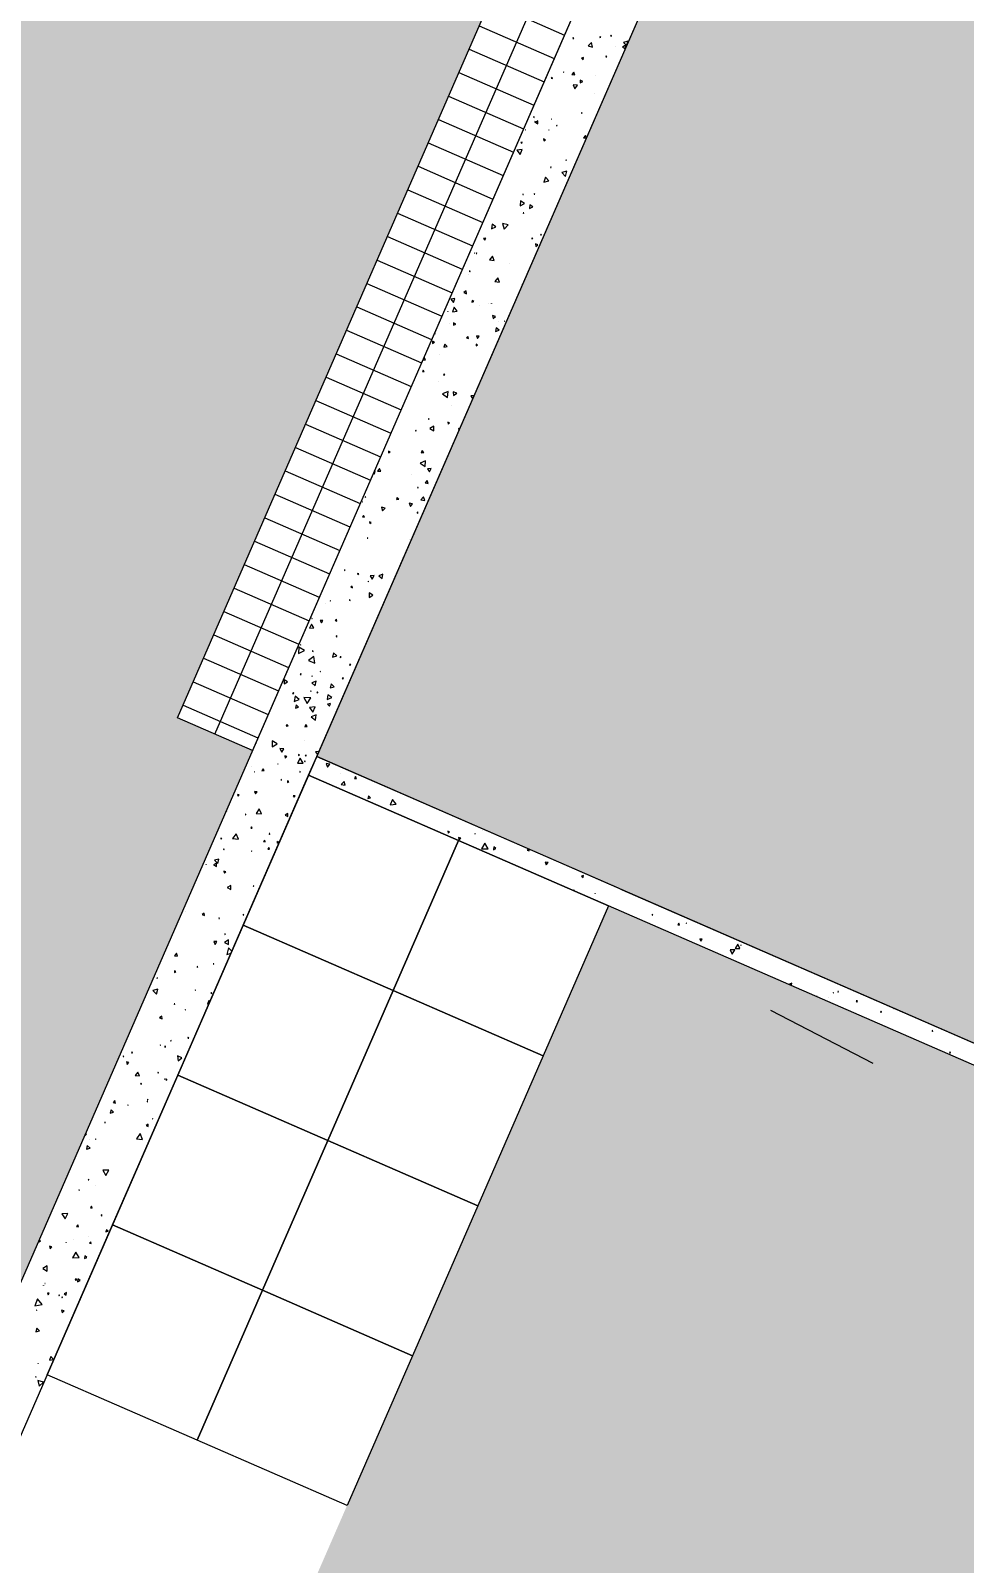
# Model space of a CAD drawing. Header units: millimetres. Extents: x -99530 to 1067232, y -97212 to 137997.
# Drawn here: x 72395 to 74678, y -36597 to -32849 of the extents above; entities that cross this region are included whole.
import ezdxf

# ---------------------------------------------------------------- set-up
doc = ezdxf.new("R2010")
doc.units = ezdxf.units.MM
doc.header["$MEASUREMENT"] = 0
doc.linetypes.add('Dashed', pattern=[564.444447, 282.222223, -282.222223])
for name, color, linetype, lineweight in [('New_A-20-M_Hard_Landscape-Phase 1_Pen_No__1', 7, 'Continuous', 13), ('New_A-20-M_Hard_Landscape-Phase 1_Pen_No__101', 252, 'Continuous', 15), ('New_A-20-M_Hard_Landscape-Phase 1_Pen_No__143', 254, 'Continuous', 0), ('New_A-20-M_Hard_Landscape-Phase 1_Pen_No__85', 8, 'Continuous', 20), ('New_A-20-M_Hard_Landscape-Phase 2_Pen_No__1', 7, 'Continuous', 13)]:
    doc.layers.add(name, color=color, linetype=linetype, lineweight=lineweight)
doc.layers.add('New_A-20-M_Hard_Landscape-Phase 1_Pen_No__102', color=7, linetype='Continuous', lineweight=15, true_color=0xcccccc)
doc.layers.add('New_A-20-M_Hard_Landscape-Phase 1_Pen_No__142', color=7, linetype='Continuous', lineweight=0, true_color=0xeeeeee)
doc.layers.add('New_A-20-M_Hard_Landscape-Phase 2', color=7, linetype='Continuous')
doc.styles.add('GENERATED_STYLE_4', font='')
doc.styles.get('GENERATED_STYLE_4').set_extended_font_data('Swis721 BT')
doc.dimstyles.new('GENERATED_STYLE__1', dxfattribs={"dimtxt": 250, "dimasz": 95, "dimexe": 0.18, "dimexo": 0, "dimgap": 0.09, "dimtad": 1, "dimdec": 0, "dimzin": 0, "dimdsep": 46, "dimtxsty": 'GENERATED_STYLE_4', "dimblk": 'ARROWHEAD_2', "dimblk1": 'ARROWHEAD_2', "dimblk2": 'ARROWHEAD_2', "dimcen": 0.09, "dimclrd": 7, "dimclre": 7, "dimclrt": 7, "dimadec": 0, "dimazin": 0, "dimtfac": 1, "dimtdec": 4, "dimtmove": 0, "dimatfit": 3, "dimfxl": 1, "dimtolj": 1, "dimtzin": 0, "dimarcsym": 0})

# ---------------------------------------------------------------- blocks, each defined once
blk = doc.blocks.new('*X178')
at = {"layer": 'New_A-20-M_Hard_Landscape-Phase 1_Pen_No__101', "linetype": 'Continuous'}
for p, q in [((73721.4, -32866.1), (73720.3, -32868.1)), ((73720.3, -32868.1), (73722.6, -32868.1)), ((73722.6, -32868.1), (73721.4, -32866.1)), ((73787.2, -32863.8), (73786.6, -32866.2)), ((73786.6, -32866.2), (73788.9, -32865.5)), ((73788.9, -32865.5), (73787.2, -32863.8)), ((73814.2, -32860.2), (73812.6, -32861.7)), ((73812.6, -32861.7), (73814.7, -32862.4)), ((73814.7, -32862.4), (73814.2, -32860.2)), ((73867.5, -32851.1), (73866.6, -32851.2)), ((73866.6, -32851.2), (73867.1, -32851.9)), ((73766.2, -32878.6), (73757.9, -32886.1)), ((73757.9, -32886.1), (73768.6, -32889.5)), ((73768.6, -32889.5), (73766.2, -32878.6)), ((73823.9, -32888.7), (73823.7, -32889.1)), ((73823.7, -32889.1), (73824.2, -32889.1)), ((73824.2, -32889.1), (73823.9, -32888.7)), ((73848.9, -32885.1), (73841.6, -32889.3)), ((73841.6, -32889.3), (73848.9, -32893.5)), ((73854.9, -32875.1), (73844.5, -32878.1)), ((73844.5, -32878.1), (73852.3, -32885.7)), ((73848.9, -32893.5), (73848.9, -32885.1)), ((73852.3, -32885.7), (73854.9, -32875.1)), ((73746.7, -32915.2), (73741.5, -32916.8)), ((73741.5, -32916.8), (73745.5, -32920.5)), ((73745.5, -32920.5), (73746.7, -32915.2)), ((73802.1, -32910.6), (73800.7, -32913.1)), ((73800.7, -32913.1), (73803.6, -32913.1)), ((73803.6, -32913.1), (73802.1, -32910.6)), ((73670.2, -32962.9), (73667.8, -32965.1)), ((73667.8, -32965.1), (73671, -32966.1)), ((73671, -32966.1), (73670.2, -32962.9)), ((73698.1, -32950.3), (73697.9, -32950.7)), ((73697.9, -32950.7), (73698.4, -32950.7)), ((73698.4, -32950.7), (73698.1, -32950.3)), ((73722.5, -32950.7), (73718.1, -32956.5)), ((73718.1, -32956.5), (73725.3, -32957.4)), ((73720.8, -32981.7), (73725.4, -32991.7)), ((73731.8, -32982.6), (73720.8, -32981.7)), ((73725.3, -32957.4), (73722.5, -32950.7)), ((73725.4, -32991.7), (73731.8, -32982.6)), ((73738.6, -32970), (73738.2, -32977)), ((73738.2, -32977), (73744.5, -32973.8)), ((73744.5, -32973.8), (73738.6, -32970)), ((73775.4, -32958.8), (73774.9, -32958.8)), ((73774.9, -32958.8), (73775.2, -32959.3)), ((73775.2, -32959.3), (73775.4, -32958.8)), ((73772.6, -33003.2), (73772.7, -33003.3)), ((73772.7, -33003.2), (73772.6, -33003.2)), ((73772.7, -33003.3), (73772.7, -33003.2)), ((73741.5, -33049.9), (73741.9, -33051.6)), ((73743.1, -33050.4), (73741.5, -33049.9)), ((73741.9, -33051.6), (73743.1, -33050.4)), ((73605.1, -33091.6), (73605, -33092)), ((73605, -33092), (73605.4, -33092)), ((73605.4, -33092), (73605.1, -33091.6)), ((73626, -33059.4), (73624.3, -33060.5)), ((73624.3, -33060.5), (73626.1, -33061.4)), ((73626.1, -33061.4), (73626, -33059.4)), ((73627.3, -33071.1), (73627.1, -33073.4)), ((73627.1, -33073.4), (73629.1, -33072.4)), ((73629.1, -33072.4), (73627.3, -33071.1)), ((73635.2, -33069.9), (73629, -33073.5)), ((73629, -33073.5), (73635.2, -33077)), ((73635.2, -33077), (73635.2, -33069.9)), ((73662, -33091.9), (73661.4, -33092.3)), ((73661.4, -33092.3), (73662, -33092.6)), ((73662, -33092.6), (73662, -33091.9)), ((73667.7, -33065.7), (73667.5, -33066.1)), ((73667.5, -33066.1), (73667.9, -33066.1)), ((73667.9, -33066.1), (73667.7, -33065.7)), ((73681, -33080.1), (73680.2, -33081.7)), ((73680.2, -33081.7), (73682, -33081.5)), ((73682, -33081.5), (73681, -33080.1)), ((73596.2, -33122.1), (73593.3, -33122.7)), ((73593.3, -33122.7), (73595.3, -33124.9)), ((73595.3, -33124.9), (73596.2, -33122.1)), ((73653.2, -33115.9), (73648.9, -33113.9)), ((73648.9, -33113.9), (73649.3, -33118.7)), ((73649.3, -33118.7), (73653.2, -33115.9)), ((73751.1, -33105.6), (73746.5, -33111.5)), ((73746.5, -33111.5), (73753.5, -33112.5)), ((73753.7, -33112), (73751.1, -33105.6)), ((73596.5, -33140.1), (73583.6, -33141.7)), ((73583.6, -33141.7), (73591.4, -33152.1)), ((73591.4, -33152.1), (73596.5, -33140.1)), ((73704.5, -33165.8), (73703.3, -33166.1)), ((73703.3, -33166.1), (73704.2, -33166.9)), ((73704.2, -33166.9), (73704.5, -33165.8)), ((73653.7, -33207.6), (73649.7, -33219.5)), ((73662, -33216.9), (73653.7, -33207.6)), ((73667, -33182.6), (73665.7, -33183.9)), ((73665.7, -33183.9), (73667.5, -33184.3)), ((73667.5, -33184.3), (73667, -33182.6)), ((73705.7, -33193.1), (73693.1, -33196.3)), ((73693.1, -33196.3), (73702.2, -33205.6)), ((73702.2, -33205.6), (73705.7, -33193.1)), ((73649.7, -33219.5), (73662, -33216.9)), ((73592.3, -33265.4), (73592, -33277.6)), ((73592, -33277.6), (73602.6, -33271.8)), ((73602.6, -33271.8), (73592.3, -33265.4)), ((73598.5, -33248.9), (73598, -33250.2)), ((73598, -33250.2), (73599.4, -33250.1)), ((73599.4, -33250.1), (73598.5, -33248.9)), ((73614.9, -33275.4), (73614.6, -33284.1)), ((73614.6, -33284.1), (73622.3, -33280)), ((73622.3, -33280), (73614.9, -33275.4)), ((73626, -33247.7), (73625.6, -33249.2)), ((73625.6, -33249.2), (73627.1, -33248.8)), ((73627.1, -33248.8), (73626, -33247.7)), ((73598.7, -33294.6), (73599.5, -33296.6)), ((73600.8, -33294.9), (73598.7, -33294.6)), ((73599.5, -33296.6), (73600.8, -33294.9)), ((73507.6, -33357), (73502.3, -33357.4)), ((73502.3, -33357.4), (73505.4, -33361.7)), ((73505.4, -33361.7), (73507.6, -33357)), ((73522.8, -33322.2), (73521.7, -33334)), ((73521.7, -33334), (73532.4, -33329.1)), ((73532.4, -33329.1), (73522.8, -33322.2)), ((73548.3, -33321.3), (73552.8, -33334.7)), ((73562.2, -33324.1), (73548.3, -33321.3)), ((73552.8, -33334.7), (73562.2, -33324.1)), ((73621.2, -33356.2), (73620.5, -33358.3)), ((73622.8, -33357.8), (73621.2, -33356.2)), ((73643, -33346.6), (73641.5, -33348.6)), ((73641.5, -33348.6), (73644, -33348.9)), ((73644, -33348.9), (73643, -33346.6)), ((73480.5, -33393.1), (73479.8, -33393.1)), ((73479.8, -33393.1), (73480.2, -33393.7)), ((73480.2, -33393.7), (73480.5, -33393.1)), ((73485.2, -33392.6), (73484.1, -33393.9)), ((73484.1, -33393.9), (73485.7, -33394.1)), ((73485.7, -33394.1), (73485.2, -33392.6)), ((73620.5, -33358.3), (73622.8, -33357.8)), ((73635.1, -33372.9), (73628.9, -33370.9)), ((73628.9, -33370.9), (73630.3, -33377.2)), ((73630.3, -33377.2), (73635.1, -33372.9)), ((73523.6, -33400.7), (73516.7, -33409.7)), ((73516.7, -33409.7), (73527.9, -33411.2)), ((73527.9, -33411.2), (73523.6, -33400.7)), ((73565.8, -33417.8), (73565.6, -33418)), ((73565.6, -33418), (73565.9, -33418.1)), ((73565.9, -33418.1), (73565.8, -33417.8)), ((73464.2, -33445.4), (73464.1, -33445.4)), ((73464.1, -33445.4), (73464.2, -33445.5)), ((73464.2, -33445.5), (73464.2, -33445.4)), ((73469.6, -33437.4), (73467.7, -33436.8)), ((73467.7, -33436.8), (73468.2, -33438.8)), ((73468.2, -33438.8), (73469.6, -33437.4)), ((73537.1, -33454), (73529.8, -33462.6)), ((73529.8, -33462.6), (73540.9, -33464.7)), ((73540.9, -33464.7), (73537.1, -33454)), ((73598.6, -33467.9), (73596.2, -33470.2)), ((73596.2, -33470.2), (73597.4, -33470.5)), ((73431.9, -33504.5), (73421.8, -33506.1)), ((73421.8, -33506.1), (73428.2, -33514.1)), ((73428.2, -33514.1), (73431.9, -33504.5)), ((73459.4, -33485.6), (73453.6, -33489.6)), ((73453.6, -33489.6), (73460, -33492.6)), ((73460, -33492.6), (73459.4, -33485.6)), ((73414.5, -33535.4), (73414.6, -33536)), ((73415.1, -33535.6), (73414.5, -33535.4)), ((73414.6, -33536), (73415.1, -33535.6)), ((73430.2, -33525.7), (73426, -33536.8)), ((73426, -33536.8), (73437.8, -33534.9)), ((73437.8, -33534.9), (73430.2, -33525.7)), ((73474.2, -33508.8), (73473.7, -33513.6)), ((73473.7, -33513.6), (73478.1, -33511.7)), ((73478.1, -33511.7), (73474.2, -33508.8)), ((73492.3, -33520.4), (73492.3, -33520.5)), ((73492.3, -33520.5), (73492.4, -33520.4)), ((73492.4, -33520.4), (73492.3, -33520.4)), ((73513.6, -33516.3), (73513.3, -33516.4)), ((73513.3, -33516.4), (73513.4, -33516.6)), ((73513.4, -33516.6), (73513.6, -33516.3)), ((73521.7, -33515.7), (73521.4, -33516.1)), ((73521.4, -33516.1), (73521.9, -33516.2)), ((73521.9, -33516.2), (73521.7, -33515.7)), ((73576.4, -33518.7), (73575.1, -33519.7)), ((73575.1, -33519.7), (73575.8, -33520)), ((73417.8, -33564.7), (73417.6, -33564.8)), ((73417.6, -33564.8), (73417.7, -33564.9)), ((73417.7, -33564.9), (73417.8, -33564.7)), ((73433.9, -33566.7), (73428.3, -33563.4)), ((73428.3, -33563.4), (73428.3, -33569.9)), ((73428.3, -33569.9), (73433.9, -33566.7)), ((73531.6, -33548.1), (73523.9, -33545.5)), ((73523.9, -33545.5), (73525.5, -33553.5)), ((73525.5, -33553.5), (73531.6, -33548.1)), ((73532.8, -33575.7), (73531.1, -33584.9)), ((73531.1, -33584.9), (73540, -33581.8)), ((73540, -33581.8), (73532.8, -33575.7)), ((73538.6, -33560.7), (73538.5, -33560.7)), ((73538.5, -33560.7), (73538.5, -33560.8)), ((73538.5, -33560.8), (73538.6, -33560.7)), ((73554.4, -33559.6), (73553.3, -33560)), ((73553.3, -33560), (73554.2, -33560.7)), ((73554.2, -33560.7), (73554.4, -33559.6)), ((73382.1, -33611.3), (73377, -33609)), ((73377, -33609), (73377.5, -33614.5)), ((73377.5, -33614.5), (73382.1, -33611.3)), ((73380.9, -33591.6), (73384.2, -33590)), ((73384.2, -33590), (73382.2, -33588.7)), ((73407.7, -33615.6), (73405.3, -33623.2)), ((73413.1, -33621.5), (73407.7, -33615.6)), ((73464, -33597.6), (73460.4, -33600.7)), ((73460.4, -33600.7), (73464.9, -33602.3)), ((73464.9, -33602.3), (73464, -33597.6)), ((73487.3, -33617.8), (73483.7, -33615.8)), ((73483.7, -33615.8), (73483.8, -33619.9)), ((73483.8, -33619.9), (73487.3, -33617.8)), ((73491.3, -33596.7), (73484.7, -33595.6)), ((73484.7, -33595.6), (73487.1, -33601.9)), ((73487.1, -33601.9), (73491.3, -33596.7)), ((73353.8, -33653.9), (73360, -33654.4)), ((73357.1, -33648.3), (73354.8, -33651.6)), ((73360, -33654.4), (73357.1, -33648.3)), ((73395.2, -33640.5), (73395.3, -33640.8)), ((73395.5, -33640.6), (73395.2, -33640.5)), ((73395.3, -33640.8), (73395.5, -33640.6)), ((73405.3, -33623.2), (73413.1, -33621.5)), ((73354.6, -33679.9), (73353, -33683.2)), ((73353, -33683.2), (73356.6, -33682.9)), ((73356.6, -33682.9), (73354.6, -33679.9)), ((73405.8, -33688.3), (73404.3, -33691.5)), ((73404.3, -33691.5), (73407.8, -33691.2)), ((73407.8, -33691.2), (73405.8, -33688.3)), ((73392.6, -33706.3), (73392.5, -33706.7)), ((73392.5, -33706.7), (73392.8, -33706.6)), ((73392.8, -33706.6), (73392.6, -33706.3)), ((73415.8, -33731.7), (73401.9, -33737.2)), ((73413.6, -33746.5), (73415.8, -33731.7)), ((73436.4, -33736.2), (73427.6, -33732.3)), ((73427.6, -33732.3), (73428.7, -33741.8)), ((73401.9, -33737.2), (73413.6, -33746.5)), ((73423.6, -33765.9), (73423.3, -33765.9)), ((73423.3, -33765.9), (73423.4, -33766.2)), ((73423.4, -33766.2), (73423.6, -33765.9)), ((73428.7, -33741.8), (73436.4, -33736.2)), ((73478.9, -33742.3), (73470.7, -33742.7)), ((73470.7, -33742.7), (73475.5, -33750.1)), ((73369.1, -33798.7), (73367.1, -33798.2)), ((73367.1, -33798.2), (73367.7, -33800.2)), ((73367.7, -33800.2), (73369.1, -33798.7)), ((73414.4, -33807.1), (73415.3, -33811.5)), ((73418.7, -33808.5), (73414.4, -33807.1)), ((73336.2, -33826.4), (73335.3, -33827.8)), ((73335.3, -33827.8), (73337, -33827.8)), ((73337, -33827.8), (73336.2, -33826.4)), ((73380.3, -33816.6), (73370.5, -33822.6)), ((73370.5, -33822.6), (73380.6, -33828.1)), ((73380.6, -33828.1), (73380.3, -33816.6)), ((73415.3, -33811.5), (73418.7, -33808.5)), ((73443.7, -33822.9), (73440.8, -33822.1)), ((73440.8, -33822.1), (73442, -33826.9)), ((73269.4, -33877.7), (73270, -33882)), ((73273.4, -33879.3), (73269.4, -33877.7)), ((73270, -33882), (73273.4, -33879.3)), ((73352.2, -33876), (73349.5, -33882.1)), ((73349.5, -33882.1), (73356.1, -33881.3)), ((73356.1, -33881.3), (73352.2, -33876)), ((73247.4, -33919.7), (73243, -33926.2)), ((73250.8, -33926.8), (73247.4, -33919.7)), ((73360.5, -33900.9), (73347.2, -33907.1)), ((73347.2, -33907.1), (73359.3, -33915.5)), ((73359.3, -33915.5), (73360.5, -33900.9)), ((73232.8, -33931.3), (73235.5, -33933.7)), ((73237.3, -33926.1), (73234.7, -33926.9)), ((73235.5, -33933.7), (73237.3, -33926.1)), ((73243, -33926.2), (73250.8, -33926.8)), ((73325.4, -33935.5), (73325.3, -33935.4)), ((73325.3, -33935.4), (73325.3, -33935.5)), ((73325.3, -33935.5), (73325.4, -33935.5)), ((73364.2, -33949.2), (73359, -33954.7)), ((73359, -33954.7), (73366.4, -33956.5)), ((73366.4, -33956.5), (73364.2, -33949.2)), ((73373.7, -33920.3), (73364.9, -33921.2)), ((73364.9, -33921.2), (73370.1, -33928.4)), ((73370.1, -33928.4), (73373.7, -33920.3)), ((73213.8, -33989.5), (73212.2, -33989.6)), ((73212.2, -33989.6), (73213.1, -33991)), ((73213.1, -33991), (73213.8, -33989.5)), ((73291, -33990.6), (73289, -33995.8)), ((73289, -33995.8), (73294.6, -33994.9)), ((73294.6, -33994.9), (73291, -33990.6)), ((73342.6, -33966.4), (73340.4, -33966.8)), ((73340.4, -33966.8), (73341.8, -33968.5)), ((73341.8, -33968.5), (73342.6, -33966.4)), ((73354.9, -33989.2), (73348.8, -33996.8)), ((73358.5, -33998.2), (73354.9, -33989.2)), ((73205.7, -34001.6), (73205.6, -34001.7)), ((73205.6, -34001.7), (73205.8, -34001.7)), ((73205.8, -34001.7), (73205.7, -34001.6)), ((73261.1, -34017.1), (73252.6, -34014.5)), ((73252.6, -34014.5), (73254.7, -34023.2)), ((73254.7, -34023.2), (73261.1, -34017.1)), ((73320.5, -34005.1), (73323.2, -34012.7)), ((73328.4, -34006.6), (73320.5, -34005.1)), ((73323.2, -34012.7), (73328.4, -34006.6)), ((73339.5, -34026.7), (73340.1, -34029.6)), ((73342.3, -34027.6), (73339.5, -34026.7)), ((73340.1, -34029.6), (73342.3, -34027.6)), ((73348.8, -33996.8), (73358.5, -33998.2)), ((73208.9, -34035.1), (73206.4, -34038.6)), ((73206.4, -34038.6), (73210.7, -34039.1)), ((73210.7, -34039.1), (73208.9, -34035.1)), ((73222.9, -34050.7), (73224.1, -34054.7)), ((73227, -34051.7), (73222.9, -34050.7)), ((73224.1, -34054.7), (73227, -34051.7)), ((73218.8, -34089.3), (73217.8, -34090.2)), ((73217.8, -34090.2), (73219, -34090.5)), ((73219, -34090.5), (73218.8, -34089.3)), ((73321, -34093.5), (73320.9, -34093.6)), ((73320.9, -34093.6), (73321, -34093.6)), ((73321, -34093.6), (73321, -34093.5)), ((73306.4, -34137.9), (73304.3, -34139.7)), ((73304.3, -34139.7), (73305.4, -34140.1)), ((73161.7, -34168), (73162.2, -34169.6)), ((73163.3, -34168.3), (73161.7, -34168)), ((73162.2, -34169.6), (73163.3, -34168.3)), ((73194, -34176.9), (73195, -34179.9)), ((73197.2, -34177.5), (73194, -34176.9)), ((73195, -34179.9), (73197.2, -34177.5)), ((73234.8, -34182), (73224.7, -34182.4)), ((73230, -34191), (73234.8, -34182)), ((73255.8, -34178.7), (73246.1, -34182.1)), ((73246.1, -34182.1), (73253.8, -34188.8)), ((73253.8, -34188.8), (73255.8, -34178.7)), ((73181, -34207.6), (73177.4, -34210.1)), ((73177.4, -34210.1), (73181.4, -34212)), ((73181.4, -34212), (73181, -34207.6)), ((73221.1, -34196.1), (73219.9, -34195.9)), ((73219.9, -34195.9), (73220.3, -34197.1)), ((73220.3, -34197.1), (73221.1, -34196.1)), ((73224.7, -34182.4), (73230, -34191)), ((73106.2, -34225), (73106.1, -34224.9)), ((73106.1, -34224.9), (73106.1, -34225)), ((73106.1, -34225), (73106.2, -34225)), ((73115.1, -34250.2), (73115, -34250.3)), ((73115, -34250.3), (73115.1, -34250.3)), ((73115.1, -34250.3), (73115.1, -34250.2)), ((73127.9, -34243.9), (73127.2, -34243.7)), ((73127.2, -34243.7), (73127.3, -34244.4)), ((73127.3, -34244.4), (73127.9, -34243.9)), ((73175.5, -34240.9), (73173.7, -34242)), ((73173.7, -34242), (73175.6, -34243)), ((73175.6, -34243), (73175.5, -34240.9)), ((73222.2, -34224.2), (73222, -34235.3)), ((73222, -34235.3), (73231.7, -34230)), ((73231.7, -34230), (73222.2, -34224.2)), ((73083, -34286), (73082.2, -34286.8)), ((73082.2, -34286.8), (73083.3, -34287.1)), ((73083.3, -34287.1), (73083, -34286)), ((73109.2, -34292), (73102.8, -34292)), ((73102.8, -34292), (73106, -34297.5)), ((73106, -34297.5), (73109.2, -34292)), ((73142.4, -34288.5), (73138.9, -34291.5)), ((73138.9, -34291.5), (73143.2, -34293)), ((73143.2, -34293), (73142.4, -34288.5)), ((73081.2, -34300.6), (73076.6, -34310.4)), ((73076.6, -34310.4), (73087.3, -34309.4)), ((73087.3, -34309.4), (73081.2, -34300.6)), ((73142.8, -34328.8), (73141.5, -34331.4)), ((73141.5, -34331.4), (73144.4, -34331.2)), ((73144.4, -34331.2), (73142.8, -34328.8)), ((73050.6, -34356.7), (73049.9, -34372.6)), ((73049.9, -34372.6), (73064.1, -34365.3)), ((73064.1, -34365.3), (73050.6, -34356.7)), ((73055, -34351.2), (73054.2, -34351.4)), ((73054.2, -34351.4), (73054.8, -34352)), ((73054.8, -34352), (73055, -34351.2)), ((73085, -34366), (73083.4, -34367)), ((73083.4, -34367), (73085.1, -34367.9)), ((73085.1, -34367.9), (73085, -34366)), ((73087.4, -34379.4), (73074, -34389.8)), ((73074, -34389.8), (73089.7, -34396.2)), ((73089.7, -34396.2), (73087.4, -34379.4)), ((73135.2, -34370.9), (73132.9, -34381.5)), ((73132.9, -34381.5), (73143.3, -34378.1)), ((73143.3, -34378.1), (73135.2, -34370.9)), ((73151.1, -34380.2), (73151.7, -34382.7)), ((73153.6, -34380.9), (73151.1, -34380.2)), ((73151.7, -34382.7), (73153.6, -34380.9)), ((73174.8, -34397.7), (73174.1, -34400.9)), ((73174.1, -34400.9), (73177.3, -34399.9)), ((73177.3, -34399.9), (73174.8, -34397.7)), ((73023, -34441.4), (73014.3, -34436.5)), ((73014.3, -34436.5), (73014.4, -34446.5)), ((73014.4, -34446.5), (73023, -34441.4)), ((73055, -34421.1), (73053.4, -34423.4)), ((73053.4, -34423.4), (73056.2, -34423.6)), ((73056.2, -34423.6), (73055, -34421.1)), ((73082.9, -34427.7), (73081.9, -34427.2)), ((73081.9, -34427.2), (73081.9, -34428.3)), ((73081.9, -34428.3), (73082.9, -34427.7)), ((73092.9, -34440.3), (73081.9, -34443.9)), ((73081.9, -34443.9), (73090.5, -34451.7)), ((73090.5, -34451.7), (73092.9, -34440.3)), ((73102.8, -34415.8), (73102.5, -34416.3)), ((73102.5, -34416.3), (73103.1, -34416.3)), ((73103.1, -34416.3), (73102.8, -34415.8)), ((73159.3, -34432.3), (73156.3, -34432.4)), ((73156.3, -34432.4), (73157.8, -34434.9)), ((73157.8, -34434.9), (73159.3, -34432.3)), ((73037.2, -34467.4), (73035.2, -34470)), ((73035.2, -34470), (73038.4, -34470.5)), ((73038.4, -34470.5), (73037.2, -34467.4)), ((73041.6, -34476.8), (73039.3, -34489.7)), ((73051.6, -34485.2), (73041.6, -34476.8)), ((73079.9, -34480.8), (73062.8, -34479.8)), ((73062.8, -34479.8), (73070.5, -34495.1)), ((73070.5, -34495.1), (73079.9, -34480.8)), ((73079.3, -34464.3), (73079.6, -34465.6)), ((73080.5, -34464.7), (73079.3, -34464.3)), ((73079.6, -34465.6), (73080.5, -34464.7)), ((73096.2, -34466.3), (73094.7, -34468.2)), ((73094.7, -34468.2), (73097.1, -34468.5)), ((73097.1, -34468.5), (73096.2, -34466.3)), ((73121.6, -34473.2), (73120, -34484.7)), ((73120, -34484.7), (73130.8, -34480.3)), ((73130.8, -34480.3), (73121.6, -34473.2)), ((73129.4, -34446.7), (73126.7, -34456.2)), ((73126.7, -34456.2), (73136.4, -34453.7)), ((73136.4, -34453.7), (73129.4, -34446.7)), ((73039.3, -34489.7), (73051.6, -34485.2)), ((73043.9, -34498), (73042, -34505.7)), ((73042, -34505.7), (73049.6, -34503.5)), ((73049.6, -34503.5), (73043.9, -34498)), ((73090.3, -34502.5), (73076.2, -34504.4)), ((73076.2, -34504.4), (73084.9, -34515.7)), ((73084.9, -34515.7), (73090.3, -34502.5)), ((73127.7, -34494.5), (73120.6, -34496.2)), ((73120.6, -34496.2), (73125.7, -34501.6)), ((73125.7, -34501.6), (73127.7, -34494.5)), ((73021.4, -34545.9), (73019.6, -34550.1)), ((73019.6, -34550.1), (73024.1, -34549.5)), ((73024.1, -34549.5), (73021.4, -34545.9)), ((73067.8, -34546.4), (73065.3, -34551.7)), ((73065.3, -34551.7), (73071.1, -34551.2)), ((73071.1, -34551.2), (73067.8, -34546.4)), ((73092.8, -34522.7), (73080.9, -34527.7)), ((73080.9, -34527.7), (73091.2, -34535.5)), ((73091.2, -34535.5), (73092.8, -34522.7)), ((72947.1, -34592.3), (72947.2, -34592.4)), ((72947.2, -34592.3), (72947.1, -34592.3)), ((72947.2, -34592.4), (72947.2, -34592.3)), ((72984.9, -34586.2), (72985.1, -34600.4)), ((72997.3, -34593.1), (72984.9, -34586.2)), ((72985.1, -34600.4), (72997.3, -34593.1)), ((73064.5, -34585.8), (73064.3, -34586)), ((73064.3, -34586), (73064.6, -34586.1)), ((73064.6, -34586.1), (73064.5, -34585.8)), ((73014, -34605.2), (73003.9, -34605.1)), ((73003.9, -34605.1), (73008.9, -34613.8)), ((73008.9, -34613.8), (73014, -34605.2)), ((73015.8, -34622.7), (73016.7, -34628.3)), ((73021.1, -34624.7), (73015.8, -34622.7)), ((73016.7, -34628.3), (73021.1, -34624.7)), ((73053.7, -34628.2), (73046.9, -34640.9)), ((73049.8, -34619.6), (73049.6, -34622.2)), ((73049.6, -34622.2), (73051.9, -34621.1)), ((73051.9, -34621.1), (73049.8, -34619.6)), ((73061.4, -34640.4), (73053.7, -34628.2)), ((73068.1, -34621.4), (73066.1, -34622.2)), ((73066.1, -34622.2), (73067.8, -34623.6)), ((73067.8, -34623.6), (73068.1, -34621.4)), ((73099.8, -34611.8), (73091.1, -34612.6)), ((73091.1, -34612.6), (73096.3, -34619.8)), ((72933.7, -34647.7), (72933.6, -34647.7)), ((72933.6, -34647.7), (72933.7, -34647.8)), ((72933.7, -34647.8), (72933.7, -34647.7)), ((72942.7, -34661.7), (72942.4, -34661.9)), ((72942.4, -34661.9), (72942.7, -34662.1)), ((72942.7, -34662.1), (72942.7, -34661.7)), ((72962.8, -34654.2), (72960.3, -34659.3)), ((72960.3, -34659.3), (72965.9, -34658.9)), ((72965.9, -34658.9), (72962.8, -34654.2)), ((72998.8, -34642.6), (72998.7, -34642.7)), ((72998.7, -34642.7), (72998.9, -34642.8)), ((72998.9, -34642.8), (72998.8, -34642.6)), ((73046.9, -34640.9), (73061.4, -34640.4)), ((73053, -34660.8), (73052.8, -34662.4)), ((73052.8, -34662.4), (73054.3, -34661.8)), ((73054.3, -34661.8), (73053, -34660.8)), ((73064, -34635.6), (73065.1, -34637.5)), ((73066.2, -34635.6), (73064, -34635.6)), ((73065.1, -34637.5), (73066.2, -34635.6)), ((73007.7, -34680.2), (73006.4, -34681.6)), ((73006.4, -34681.6), (73008.2, -34682)), ((73008.2, -34682), (73007.7, -34680.2)), ((73022.7, -34683.8), (73022.5, -34687.6)), ((73022.5, -34687.6), (73025.9, -34685.8)), ((73025.9, -34685.8), (73022.7, -34683.8)), ((72900.8, -34717.6), (72902, -34721.3)), ((72904.6, -34718.4), (72900.8, -34717.6)), ((72902, -34721.3), (72904.6, -34718.4)), ((72948.7, -34710.4), (72942.2, -34709.5)), ((72942.2, -34709.5), (72944.7, -34715.6)), ((72944.7, -34715.6), (72948.7, -34710.4)), ((73041.2, -34720.3), (73036.9, -34720.4)), ((73036.9, -34720.4), (73039.1, -34724.1)), ((73039.1, -34724.1), (73041.2, -34720.3)), ((72871.6, -34759.8), (72874.5, -34757.4)), ((72874.5, -34757.4), (72872.9, -34756.8)), ((72920.7, -34765.5), (72919.4, -34766.3)), ((72919.4, -34766.3), (72920.7, -34767)), ((72920.7, -34767), (72920.7, -34765.5)), ((72953.2, -34752.5), (72945.7, -34763.5)), ((72945.7, -34763.5), (72959, -34764.5)), ((72959, -34764.5), (72953.2, -34752.5)), ((73023.2, -34763.8), (73017, -34767.7)), ((73017, -34767.7), (73023.4, -34771.1)), ((73023.4, -34771.1), (73023.2, -34763.8)), ((72896.8, -34813.2), (72888.1, -34824.8)), ((72902.5, -34826.5), (72896.8, -34813.2)), ((72934.8, -34796.5), (72932.7, -34799.6)), ((72932.7, -34799.6), (72936.4, -34799.8)), ((72936.4, -34799.8), (72934.8, -34796.5)), ((72979.8, -34813), (72977.9, -34813)), ((72977.9, -34813), (72978.9, -34814.7)), ((72978.9, -34814.7), (72979.8, -34813)), ((72861.8, -34824.5), (72859.5, -34824)), ((72859.5, -34824), (72860.3, -34826.2)), ((72860.3, -34826.2), (72861.8, -34824.5)), ((72868, -34851.1), (72866.6, -34851.2)), ((72866.6, -34851.2), (72867.4, -34852.3)), ((72867.4, -34852.3), (72868, -34851.1)), ((72888.1, -34824.8), (72902.5, -34826.5)), ((72935.3, -34854.9), (72935, -34855.4)), ((72935, -34855.4), (72935.6, -34855.4)), ((72935.6, -34855.4), (72935.3, -34854.9)), ((72967.3, -34829), (72964, -34831.9)), ((72964, -34831.9), (72968.2, -34833.3)), ((72968.2, -34833.3), (72967.3, -34829)), ((72976.7, -34846.9), (72974.5, -34850.8)), ((72974.5, -34850.8), (72978.9, -34850.7)), ((72978.9, -34850.7), (72976.7, -34846.9)), ((72999.6, -34832.2), (72996.4, -34834.3)), ((72996.4, -34834.3), (72999.8, -34836)), ((72999.8, -34836), (72999.6, -34832.2)), ((72823.9, -34888.7), (72823.7, -34889.1)), ((72823.7, -34889.1), (72824.2, -34889.1)), ((72824.2, -34889.1), (72823.9, -34888.7)), ((72848.9, -34885.1), (72841.6, -34889.3)), ((72841.6, -34889.3), (72848.9, -34893.5)), ((72854.9, -34875.1), (72844.5, -34878.1)), ((72844.5, -34878.1), (72852.3, -34885.7)), ((72848.9, -34893.5), (72848.9, -34885.1)), ((72852.3, -34885.7), (72854.9, -34875.1)), ((72872, -34906.2), (72867.1, -34904.7)), ((72867.1, -34904.7), (72868.3, -34909.7)), ((72868.3, -34909.7), (72872, -34906.2)), ((72884.4, -34939.4), (72875.3, -34944.4)), ((72875.3, -34944.4), (72884.2, -34949.8)), ((72884.2, -34949.8), (72884.4, -34939.4)), ((72940.1, -34940.6), (72938.8, -34941)), ((72938.8, -34941), (72939.8, -34941.9)), ((72939.8, -34941.9), (72940.1, -34940.6)), ((72772.6, -35003.2), (72772.7, -35003.3)), ((72772.7, -35003.2), (72772.6, -35003.2)), ((72772.7, -35003.3), (72772.7, -35003.2)), ((72819.2, -35007.4), (72814.3, -35010.5)), ((72814.3, -35010.5), (72819.4, -35013.2)), ((72819.4, -35013.2), (72819.2, -35007.4)), ((72855.6, -35018.6), (72854.8, -35020.5)), ((72854.8, -35020.5), (72856.8, -35020.3)), ((72856.8, -35020.3), (72855.6, -35018.6)), ((72914.3, -35010.1), (72914.1, -35012.2)), ((72914.1, -35012.2), (72916, -35011.2)), ((72916, -35011.2), (72914.3, -35010.1)), ((72850.1, -35077.1), (72842.4, -35077)), ((72842.4, -35077), (72846.1, -35083.8)), ((72846.1, -35083.8), (72850.1, -35077.1)), ((72878.2, -35072.6), (72868.4, -35078.8)), ((72868.4, -35078.8), (72878.7, -35084.1)), ((72869.7, -35057.6), (72869.6, -35059.2)), ((72869.6, -35059.2), (72871, -35058.5)), ((72871, -35058.5), (72869.7, -35057.6)), ((72878.7, -35084.1), (72878.2, -35072.6)), ((72751.1, -35105.6), (72746.5, -35111.5)), ((72746.5, -35111.5), (72753.9, -35112.5)), ((72753.9, -35112.5), (72751.1, -35105.6)), ((72878.3, -35091.9), (72874.2, -35108.1)), ((72874.2, -35108.1), (72884.6, -35105.1)), ((72886.8, -35100.1), (72878.3, -35091.9)), ((72746.3, -35148.5), (72746.3, -35152.2)), ((72749.4, -35150.4), (72746.3, -35148.5)), ((72746.3, -35152.2), (72749.4, -35150.4)), ((72801.8, -35138.2), (72802.1, -35140.3)), ((72803.7, -35139), (72801.8, -35138.2)), ((72802.1, -35140.3), (72803.7, -35139)), ((72842.2, -35131.1), (72841.3, -35131.6)), ((72841.3, -35131.6), (72842.2, -35132.1)), ((72842.2, -35132.1), (72842.2, -35131.1)), ((72705.7, -35193.1), (72693.1, -35196.3)), ((72702.2, -35205.6), (72705.7, -35193.1)), ((72704.5, -35165.8), (72703.3, -35166.1)), ((72703.3, -35166.1), (72704.2, -35166.9)), ((72704.2, -35166.9), (72704.5, -35165.8)), ((72693.1, -35196.3), (72702.2, -35205.6)), ((72747, -35228.9), (72745.3, -35229)), ((72745.3, -35229), (72746.3, -35230.5)), ((72746.3, -35230.5), (72747, -35228.9)), ((72797.3, -35194.5), (72796.6, -35195.5)), ((72796.6, -35195.5), (72797.8, -35195.7)), ((72797.8, -35195.7), (72797.3, -35194.5)), ((72830.6, -35221.1), (72827, -35230.2)), ((72827, -35230.2), (72830.3, -35229.7)), ((72832.8, -35223.9), (72830.6, -35221.1)), ((72836.9, -35201.1), (72835.1, -35202.7)), ((72835.1, -35202.7), (72837.4, -35203.5)), ((72837.4, -35203.5), (72836.9, -35201.1)), ((72715.3, -35259.2), (72709.7, -35263.6)), ((72709.7, -35263.6), (72716.3, -35266.2)), ((72716.3, -35266.2), (72715.3, -35259.2)), ((72772.7, -35243), (72772.3, -35243.5)), ((72772.3, -35243.5), (72772.9, -35243.6)), ((72772.9, -35243.6), (72772.7, -35243)), ((72711.9, -35329.9), (72711.3, -35329.7)), ((72711.3, -35329.7), (72711.4, -35330.3)), ((72711.4, -35330.3), (72711.9, -35329.9)), ((72724.4, -35332.7), (72722, -35333.7)), ((72722, -35333.7), (72724.1, -35335.2)), ((72724.1, -35335.2), (72724.4, -35332.7)), ((72737.9, -35319.1), (72736.4, -35319.5)), ((72736.4, -35319.5), (72737.5, -35320.6)), ((72737.5, -35320.6), (72737.9, -35319.1)), ((72779.9, -35310.9), (72778.7, -35312.9)), ((72778.7, -35312.9), (72781.1, -35313)), ((72781.1, -35313), (72779.9, -35310.9)), ((72621.2, -35356.2), (72620.5, -35358.3)), ((72620.5, -35358.3), (72622.8, -35357.8)), ((72622.8, -35357.8), (72621.2, -35356.2)), ((72635.1, -35372.9), (72628.9, -35370.9)), ((72628.9, -35370.9), (72630.3, -35377.2)), ((72630.3, -35377.2), (72635.1, -35372.9)), ((72643, -35346.6), (72641.5, -35348.6)), ((72641.5, -35348.6), (72644, -35348.9)), ((72644, -35348.9), (72643, -35346.6)), ((72764.6, -35361), (72753.6, -35356.6)), ((72753.6, -35356.6), (72755.3, -35368.3)), ((72755.3, -35368.3), (72764.6, -35361)), ((72656.8, -35395.9), (72650.6, -35404.1)), ((72650.6, -35404.1), (72660.8, -35405.4)), ((72660.8, -35405.4), (72656.8, -35395.9)), ((72706.2, -35396.3), (72705.5, -35397.9)), ((72705.5, -35397.9), (72707.2, -35397.7)), ((72707.2, -35397.7), (72706.2, -35396.3)), ((72722.8, -35412.7), (72722.3, -35413.6)), ((72722.3, -35413.6), (72723.4, -35413.5)), ((72723.4, -35413.5), (72722.8, -35412.7)), ((72727.6, -35413.2), (72725.2, -35414.3)), ((72725.2, -35414.3), (72727.4, -35415.9)), ((72727.4, -35415.9), (72727.6, -35413.2)), ((72664.6, -35423), (72663.1, -35424.7)), ((72663.1, -35424.7), (72665.4, -35425.2)), ((72665.4, -35425.2), (72664.6, -35423)), ((72591.3, -35488.3), (72589, -35496.3)), ((72597, -35494.3), (72591.3, -35488.3)), ((72600.6, -35465.8), (72596.2, -35470.2)), ((72596.2, -35470.2), (72602.3, -35471.8)), ((72602.3, -35471.8), (72600.6, -35465.8)), ((72632.7, -35476.2), (72631.9, -35477.1)), ((72631.9, -35477.1), (72633.2, -35477.3)), ((72633.2, -35477.3), (72632.7, -35476.2)), ((72680.8, -35467.9), (72679.2, -35467)), ((72679.2, -35467), (72679.2, -35468.8)), ((72679.2, -35468.8), (72680.8, -35467.9)), ((72680.8, -35462.6), (72680.3, -35463.6)), ((72680.3, -35463.6), (72681.4, -35463.5)), ((72681.4, -35463.5), (72680.8, -35462.6)), ((72726.6, -35466.9), (72725.1, -35470.3)), ((72725.1, -35470.3), (72725.4, -35470.2)), ((72726.8, -35467.2), (72726.6, -35466.9)), ((72727.5, -35464.7), (72727, -35464.4)), ((72727, -35464.4), (72727, -35464.9)), ((72727, -35464.9), (72727.5, -35464.7)), ((72576.6, -35518.6), (72575.1, -35519.7)), ((72575.1, -35519.7), (72576.8, -35520.5)), ((72576.8, -35520.5), (72576.6, -35518.6)), ((72589, -35496.3), (72597, -35494.3)), ((72682.2, -35523.4), (72677.2, -35526.5)), ((72677.2, -35526.5), (72682.4, -35529.3)), ((72682.4, -35529.3), (72682.2, -35523.4)), ((72693.2, -35509.7), (72692.8, -35510.1)), ((72692.8, -35510.1), (72693.4, -35510.2)), ((72693.4, -35510.2), (72693.2, -35509.7)), ((72525.5, -35553.5), (72531.6, -35548.1)), ((72531.6, -35548.1), (72528.3, -35547)), ((72538.6, -35560.7), (72538.5, -35560.7)), ((72538.5, -35560.7), (72538.5, -35560.8)), ((72538.5, -35560.8), (72538.6, -35560.7)), ((72554.4, -35559.6), (72553.3, -35560)), ((72553.3, -35560), (72554.2, -35560.7)), ((72554.2, -35560.7), (72554.4, -35559.6)), ((72662.2, -35546.6), (72653.2, -35559.2)), ((72653.2, -35559.2), (72668.5, -35560.7)), ((72668.5, -35560.7), (72662.2, -35546.6)), ((72532.8, -35575.7), (72531.1, -35584.9)), ((72531.1, -35584.9), (72540, -35581.8)), ((72540, -35581.8), (72532.8, -35575.7)), ((72571.2, -35635.9), (72578.3, -35648.8)), ((72585.9, -35636.2), (72571.2, -35635.9)), ((72578.3, -35648.8), (72585.9, -35636.2)), ((72536.6, -35657.9), (72535.3, -35659.2)), ((72535.3, -35659.2), (72537.1, -35659.7)), ((72537.1, -35659.7), (72536.6, -35657.9)), ((72553.3, -35673.9), (72553, -35674.2)), ((72553, -35674.2), (72553.4, -35674.2)), ((72553.4, -35674.2), (72553.3, -35673.9)), ((72512.9, -35683.7), (72512.5, -35685)), ((72512.5, -35685), (72513.8, -35684.7)), ((72513.8, -35684.7), (72512.9, -35683.7)), ((72485.8, -35741.9), (72470.7, -35742.7)), ((72470.7, -35742.7), (72478.9, -35755.3)), ((72478.9, -35755.3), (72485.8, -35741.9)), ((72543.4, -35724.3), (72540.6, -35727.7)), ((72540.6, -35727.7), (72545, -35728.5)), ((72545, -35728.5), (72543.4, -35724.3)), ((72567.8, -35744.7), (72567.2, -35747.2)), ((72567.2, -35747.2), (72569.6, -35746.4)), ((72569.6, -35746.4), (72567.8, -35744.7)), ((72509.7, -35769.5), (72506.8, -35773.9)), ((72506.8, -35773.9), (72512, -35774.3)), ((72512, -35774.3), (72509.7, -35769.5)), ((72580, -35781.4), (72578.8, -35786.8)), ((72578.8, -35786.8), (72584.1, -35785.1)), ((72584.1, -35785.1), (72580, -35781.4)), ((72414.6, -35807.8), (72415.3, -35811.5)), ((72418.7, -35808.5), (72414.8, -35807.2)), ((72415.3, -35811.5), (72418.7, -35808.5)), ((72446.5, -35823.7), (72440.8, -35822.1)), ((72440.8, -35822.1), (72442.2, -35827.9)), ((72442.2, -35827.9), (72446.5, -35823.7)), ((72481.3, -35813.1), (72481.1, -35813)), ((72481.1, -35813), (72481.1, -35813.2)), ((72481.1, -35813.2), (72481.3, -35813.1)), ((72500.4, -35805.3), (72500.4, -35805.4)), ((72500.4, -35805.4), (72500.5, -35805.3)), ((72500.5, -35805.3), (72500.4, -35805.3)), ((72537, -35798.4), (72536.9, -35798.3)), ((72536.9, -35798.3), (72536.9, -35798.4)), ((72536.9, -35798.4), (72537, -35798.4)), ((72541.6, -35811.1), (72538.6, -35814)), ((72538.6, -35814), (72542.6, -35815.1)), ((72542.6, -35815.1), (72541.6, -35811.1)), ((72504.9, -35836.1), (72497.3, -35850.3)), ((72497.3, -35850.3), (72513.3, -35849.8)), ((72513.3, -35849.8), (72504.9, -35836.1)), ((72527, -35845.5), (72526.3, -35852.2)), ((72526.3, -35852.2), (72532.4, -35849.4)), ((72532.4, -35849.4), (72527, -35845.5)), ((72434.9, -35869.9), (72424.1, -35876.6)), ((72424.1, -35876.6), (72435.3, -35882.6)), ((72435.3, -35882.6), (72434.9, -35869.9)), ((72505.3, -35900.7), (72503.6, -35904.5)), ((72503.6, -35904.5), (72507.7, -35904.1)), ((72507.7, -35904.1), (72505.3, -35900.7)), ((72509.7, -35901.9), (72509.1, -35909.1)), ((72509.1, -35909.1), (72515.6, -35906)), ((72515.6, -35906), (72509.7, -35901.9)), ((72426.3, -35917.5), (72425.7, -35917.9)), ((72425.7, -35917.9), (72426.3, -35918.3)), ((72426.3, -35918.3), (72426.3, -35917.5)), ((72429.7, -35913.1), (72429.5, -35913.4)), ((72429.5, -35913.4), (72429.9, -35913.4)), ((72429.9, -35913.4), (72429.7, -35913.1)), ((72439.9, -35936.9), (72435.8, -35936.9)), ((72435.8, -35936.9), (72437.8, -35940.5)), ((72437.8, -35940.5), (72439.9, -35936.9)), ((72465, -35941.2), (72463.4, -35941.6)), ((72463.4, -35941.6), (72464.6, -35942.8)), ((72464.6, -35942.8), (72465, -35941.2)), ((72482, -35935.3), (72476.3, -35937.9)), ((72476.3, -35937.9), (72481.4, -35941.5)), ((72481.4, -35941.5), (72482, -35935.3)), ((72411.3, -35950.7), (72405, -35967.6)), ((72405, -35967.6), (72422.8, -35964.6)), ((72409.9, -35978.4), (72409, -35978.1)), ((72409, -35978.1), (72409.2, -35979)), ((72409.2, -35979), (72409.9, -35978.4)), ((72422.8, -35964.6), (72411.3, -35950.7)), ((72476.6, -35979.6), (72469.7, -35978.1)), ((72469.7, -35978.1), (72471.9, -35984.9)), ((72472.9, -35946.8), (72471.3, -35946.1)), ((72471.3, -35946.1), (72471.5, -35947.9)), ((72471.5, -35947.9), (72472.9, -35946.8)), ((72471.9, -35984.9), (72476.6, -35979.6)), ((72409.9, -36022.1), (72407.4, -36031.3)), ((72407.4, -36031.3), (72416.6, -36028.9)), ((72416.6, -36028.9), (72409.9, -36022.1)), ((72444.2, -36091.6), (72440.8, -36100.5)), ((72450.3, -36099), (72444.2, -36091.6)), ((72413.3, -36108.8), (72412.9, -36108.8)), ((72412.9, -36108.8), (72413.1, -36109.1)), ((72413.1, -36109.1), (72413.3, -36108.8)), ((72440.8, -36100.5), (72450.3, -36099)), ((72407.9, -36141.5), (72406.9, -36141.4)), ((72406.9, -36141.4), (72407.4, -36142.3)), ((72407.4, -36142.3), (72407.9, -36141.5)), ((72426.4, -36154.7), (72412.4, -36150)), ((72412.4, -36150), (72415.4, -36164.5)), ((72415.4, -36164.5), (72426.4, -36154.7))]:
    blk.add_line(p, q, dxfattribs=at)
blk = doc.blocks.new('Fill_1_1', base_point=(0, 0))
at = {"layer": 'New_A-20-M_Hard_Landscape-Phase 1_Pen_No__1', "linetype": 'Continuous'}
for p, q in [((78759.7, -21256.4), (71121.1, -38774.2)), ((71258.6, -38834.1), (78897.2, -21316.3))]:
    blk.add_line(p, q, dxfattribs=at)
at = {"layer": 'New_A-20-M_Hard_Landscape-Phase 1_Pen_No__101', "linetype": 'Continuous'}
blk.add_blockref('*X178', (0, 0), dxfattribs=at)
blk = doc.blocks.new('*X184')
at = {"layer": 'New_A-20-M_Hard_Landscape-Phase 1_Pen_No__101', "linetype": 'Continuous'}
for p, q in [((73126.6, -34642.9), (73117.6, -34641.5)), ((73117.6, -34641.5), (73120.9, -34650)), ((73120.9, -34650), (73126.6, -34642.9)), ((73151.3, -34666.7), (73151.1, -34666.8)), ((73151.1, -34666.8), (73151.3, -34666.9)), ((73151.3, -34666.9), (73151.3, -34666.7)), ((73160.9, -34685.7), (73154.2, -34692.5)), ((73154.2, -34692.5), (73163.4, -34694.8)), ((73163.4, -34694.8), (73160.9, -34685.7)), ((73188.6, -34673.4), (73186.4, -34678.3)), ((73186.4, -34678.3), (73191.7, -34677.8)), ((73191.7, -34677.8), (73188.6, -34673.4)), ((73221.1, -34720.6), (73219.4, -34727.1)), ((73219.4, -34727.1), (73226, -34725.3)), ((73226, -34725.3), (73221.1, -34720.6)), ((73279.6, -34729.1), (73274.1, -34742.8)), ((73274.1, -34742.8), (73288.8, -34740.7)), ((73288.8, -34740.7), (73279.6, -34729.1)), ((73414.4, -34807.1), (73415.3, -34811.5)), ((73418.7, -34808.5), (73414.4, -34807.1)), ((73415.3, -34811.5), (73418.7, -34808.5)), ((73481.3, -34813.1), (73481.1, -34813)), ((73481.1, -34813), (73481.1, -34813.2)), ((73481.1, -34813.2), (73481.3, -34813.1)), ((73500.4, -34805.3), (73500.4, -34805.4)), ((73500.4, -34805.4), (73500.5, -34805.3)), ((73500.5, -34805.3), (73500.4, -34805.3)), ((73446.5, -34823.7), (73440.8, -34822.1)), ((73440.8, -34822.1), (73442.2, -34827.9)), ((73442.2, -34827.9), (73446.5, -34823.7)), ((73504.9, -34836.1), (73497.3, -34850.3)), ((73497.3, -34850.3), (73513.3, -34849.8)), ((73513.3, -34849.8), (73504.9, -34836.1)), ((73527, -34845.5), (73526.3, -34852.2)), ((73526.3, -34852.2), (73532.4, -34849.4)), ((73532.4, -34849.4), (73527, -34845.5)), ((73612.2, -34850.3), (73608.9, -34853.6)), ((73608.9, -34853.6), (73613.3, -34854.8)), ((73613.3, -34854.8), (73612.2, -34850.3)), ((73660.3, -34883.8), (73652.9, -34882.3)), ((73652.9, -34882.3), (73655.3, -34889.4)), ((73655.3, -34889.4), (73660.3, -34883.8)), ((73746.7, -34915.2), (73741.5, -34916.8)), ((73741.5, -34916.8), (73745.5, -34920.5)), ((73745.5, -34920.5), (73746.7, -34915.2)), ((73722.5, -34950.7), (73721.5, -34952)), ((73723.4, -34952.8), (73722.5, -34950.7)), ((73775.4, -34958.8), (73774.9, -34958.8)), ((73774.9, -34958.8), (73775.2, -34959.3)), ((73775.2, -34959.3), (73775.4, -34958.8)), ((73914.3, -35010.1), (73914.1, -35012.2)), ((73914.1, -35012.2), (73916, -35011.2)), ((73916, -35011.2), (73914.3, -35010.1)), ((73979.7, -35031.9), (73976.8, -35035.8)), ((73976.8, -35035.8), (73981.6, -35036.4)), ((73981.6, -35036.4), (73979.7, -35031.9)), ((73998.1, -35031.6), (73997.6, -35032.2)), ((73997.6, -35032.2), (73998.4, -35032.3)), ((73998.4, -35032.3), (73998.1, -35031.6)), ((74036.7, -35071.3), (74031, -35070.5)), ((74031, -35070.5), (74033.2, -35075.8)), ((74033.2, -35075.8), (74036.7, -35071.3)), ((74116.6, -35097.2), (74104.8, -35096.8)), ((74104.8, -35096.8), (74110.3, -35107.3)), ((74110.3, -35107.3), (74116.6, -35097.2)), ((74123.5, -35083.6), (74117.3, -35093.6)), ((74117.3, -35093.6), (74129.1, -35094)), ((74129.1, -35094), (74123.5, -35083.6)), ((74131.9, -35085.5), (74131.5, -35085.8)), ((74131.5, -35085.8), (74131.9, -35086.1)), ((74131.9, -35086.1), (74131.9, -35085.5)), ((74255.8, -35178.7), (74247.7, -35181.5)), ((74254.6, -35184.5), (74255.8, -35178.7)), ((74317.3, -35211), (74317.3, -35211.2)), ((74317.5, -35211.1), (74317.3, -35211)), ((74317.3, -35211.2), (74317.5, -35211.1)), ((74346.6, -35213), (74346.4, -35213.1)), ((74346.4, -35213.1), (74346.6, -35213.2)), ((74346.6, -35213.2), (74346.6, -35213)), ((74357.2, -35201.6), (74357, -35201.9)), ((74357, -35201.9), (74357.4, -35202)), ((74357.4, -35202), (74357.2, -35201.6)), ((74370.4, -35199), (74368.4, -35199.1)), ((74368.4, -35199.1), (74369.4, -35200.8)), ((74369.4, -35200.8), (74370.4, -35199)), ((74416.6, -35222.2), (74412.9, -35222.2)), ((74412.9, -35222.2), (74414.7, -35225.4)), ((74414.7, -35225.4), (74416.6, -35222.2)), ((74474.1, -35247.4), (74473, -35249.5)), ((74473, -35249.5), (74475.3, -35249.4)), ((74475.3, -35249.4), (74474.1, -35247.4)), ((74505.4, -35240.3), (74506, -35241.4)), ((74506, -35241.4), (74506.4, -35240.7)), ((74598.7, -35294.6), (74599.5, -35296.6)), ((74600.8, -35294.9), (74598.7, -35294.6)), ((74599.5, -35296.6), (74600.8, -35294.9)), ((74643, -35346.6), (74641.5, -35348.6)), ((74641.5, -35348.6), (74644, -35348.9)), ((74644, -35348.9), (74643, -35346.6))]:
    blk.add_line(p, q, dxfattribs=at)
blk = doc.blocks.new('Fill_4_1', base_point=(0, 0))
at = {"layer": 'New_A-20-M_Hard_Landscape-Phase 1_Pen_No__1', "linetype": 'Continuous'}
for p, q in [((73074.4, -34669.9), (73094.4, -34624.1)), ((73094.4, -34624.1), (73830.9, -34945.3)), ((73807.7, -34989.6), (73074.4, -34669.9)), ((73830.9, -34945.3), (73840.7, -34950.5)), ((73840.7, -34950.5), (77505.4, -36548.4)), ((77485.7, -36593.4), (73807.7, -34989.6))]:
    blk.add_line(p, q, dxfattribs=at)
at = {"layer": 'New_A-20-M_Hard_Landscape-Phase 1_Pen_No__101', "linetype": 'Continuous'}
blk.add_blockref('*X184', (0, 0), dxfattribs=at)
blk = doc.blocks.new('*D440')
at = {"layer": 'New_A-20-M_Hard_Landscape-Phase 2_Pen_No__1', "linetype": 'Continuous'}
for p, q in [((76279.9, -21624.8), (76452.5, -21697.9)), ((76409.7, -21719), (76322.7, -21603.8)), ((76390, -21605.1), (76366.2, -21661.4)), ((76366.2, -21661.4), (71173.1, -33925.7)), ((71129.6, -33868.1), (71216.6, -33983.3)), ((71086.8, -33889.2), (71259.4, -33962.3)), ((71173.1, -33925.7), (71149.3, -33982))]:
    blk.add_line(p, q, dxfattribs=at)
at = {"layer": 'New_A-20-M_Hard_Landscape-Phase 2_Pen_No__1', "insert": (74026.2, -27316), "char_height": 250, "attachment_point": 7, "rotation": 247.0508, "style": 'GENERATED_STYLE_4'}
blk.add_mtext('\\A1;{\\fSwis721 BT|b0|i0|c0|p34;13,318}', dxfattribs=at)
blk = doc.blocks.new('ARROWHEAD_2')
at = {"color": 0, "linetype": 'Continuous', "lineweight": 0}
for p, q in [((-0.378, -0.655), (0.378, 0.655)), ((0, 0), (-1, 0))]:
    blk.add_line(p, q, dxfattribs=at)

msp = doc.modelspace()

# ---------------------------------------------------------------- hatches: boundary and pattern name
at = {"layer": 'New_A-20-M_Hard_Landscape-Phase 1_Pen_No__101', "linetype": 'Continuous'}
h = msp.add_hatch(dxfattribs=at)
h.set_pattern_fill('Long_Brick___Stack_Bond__38', color=256, style=0, pattern_type=2)
h.set_pattern_definition([(336.4404, (75756.66, -27893.16), (24.9814, 57.2903), []), (66.4404, (75756.66, -27893.16), (-229.161, 99.926), [])])
h.paths.add_polyline_path([(78759.7, -21256.4), (72936.9, -34609.9), (72753.6, -34530), (78576.4, -21176.4)])
at = {"layer": 'New_A-20-M_Hard_Landscape-Phase 1_Pen_No__102', "linetype": 'Continuous'}
msp.add_hatch(color=256, dxfattribs=at).paths.add_polyline_path([(71258.6, -38834.1, 0.380119), (73668.7, -46222.8), (73972.3, -45526.7), (75072.3, -46006.3), (74752.5, -46739.6), (75414.7, -47028.4), (76837.6, -44682.7), (76419, -39613.7), (77415.8, -36877.9), (77531.2, -36613.2), (73807.7, -34989.6), (72528.7, -37922.9), (71795.4, -37603.1)])
at = {"layer": 'New_A-20-M_Hard_Landscape-Phase 1_Pen_No__142', "linetype": 'Continuous'}
msp.add_hatch(color=256, dxfattribs=at).paths.add_polyline_path([(67991.3, -35944.4), (71657.9, -37543.2), (72936.9, -34609.9), (72753.6, -34530), (78576.4, -21176.4), (75093.2, -19657.5), (69804.9, -31785.1), (70063.3, -31882.1), (69849.5, -32451.1), (69561.7, -32343)])
at = {"layer": 'New_A-20-M_Hard_Landscape-Phase 1_Pen_No__143', "linetype": 'Continuous'}
msp.add_hatch(color=256, dxfattribs=at).paths.add_polyline_path([(72007, -34204.4), (70727.9, -37137.7), (71369.6, -37417.5), (72648.6, -34484.2)])
at = {"layer": 'New_A-20-M_Hard_Landscape-Phase 1_Pen_No__85', "linetype": 'Continuous', "lineweight": 0, "true_color": 0x202020}
msp.add_hatch(color=179, dxfattribs=at).paths.add_polyline_path([(73094.4, -34624.1), (78897.2, -21316.3), (83216.9, -23199.9), (78407.1, -34230.3), (78498.8, -34270.2), (77505.4, -36548.4), (73840.7, -34950.5)])

# ---------------------------------------------------------------- linework, layer by layer
at = {"layer": 'New_A-20-M_Hard_Landscape-Phase 1_Pen_No__1', "linetype": 'Dashed'}
msp.add_line((77462.7, -36931.7), (74023.5, -35151.5), dxfattribs=at)
at = {"layer": 'New_A-20-M_Hard_Landscape-Phase 1_Pen_No__1', "linetype": 'Continuous', "flags": 128}
for points in [[(78759.7, -21256.4), (72936.9, -34609.9), (72753.6, -34530), (78576.4, -21176.4)], [(73094.4, -34624.1), (78897.2, -21316.3), (83216.9, -23199.9), (78407.1, -34230.3), (78498.8, -34270.2), (77505.4, -36548.4), (73840.7, -34950.5)], [(73074.4, -34669.9), (73441.1, -34829.7), (73281.2, -35196.4), (72914.5, -35036.5)], [(73441.1, -34829.7), (73807.7, -34989.6), (73647.9, -35356.3), (73281.2, -35196.4)], [(72914.5, -35036.5), (73281.2, -35196.4), (73121.3, -35563.1), (72754.7, -35403.2)], [(73281.2, -35196.4), (73647.9, -35356.3), (73488, -35722.9), (73121.3, -35563.1)], [(72754.7, -35403.2), (73121.3, -35563.1), (72961.4, -35929.7), (72594.8, -35769.8)], [(73121.3, -35563.1), (73488, -35722.9), (73328.1, -36089.6), (72961.4, -35929.7)], [(72594.8, -35769.8), (72961.4, -35929.7), (72801.6, -36296.4), (72434.9, -36136.5)], [(72961.4, -35929.7), (73328.1, -36089.6), (73168.2, -36456.3), (72801.6, -36296.4)]]:
    msp.add_lwpolyline(points, close=True, dxfattribs=at)

# ---------------------------------------------------------------- block references
at = {"layer": 'New_A-20-M_Hard_Landscape-Phase 1_Pen_No__101', "linetype": 'Continuous'}
for name in ['Fill_1_1', 'Fill_4_1']:
    msp.add_blockref(name, (0, 0), dxfattribs=at)

# ---------------------------------------------------------------- dimensions: what is measured, and where the dimension line sits
at = {"layer": 'New_A-20-M_Hard_Landscape-Phase 2', "linetype": 'Continuous'}
dim = msp.add_linear_dim(base=(71173.1, -33925.7), p1=(76666.1, -21788.4), p2=(71473, -34052.7), angle=247.0508, dimstyle='GENERATED_STYLE__1', dxfattribs=at)
dim.commit()
dim.dimension.update_dxf_attribs({"geometry": '*D440', "text_midpoint": (73930.8, -27861.7), "dimtype": 160, "text_rotation": 247.0508})

doc.saveas('drawing.dxf')
